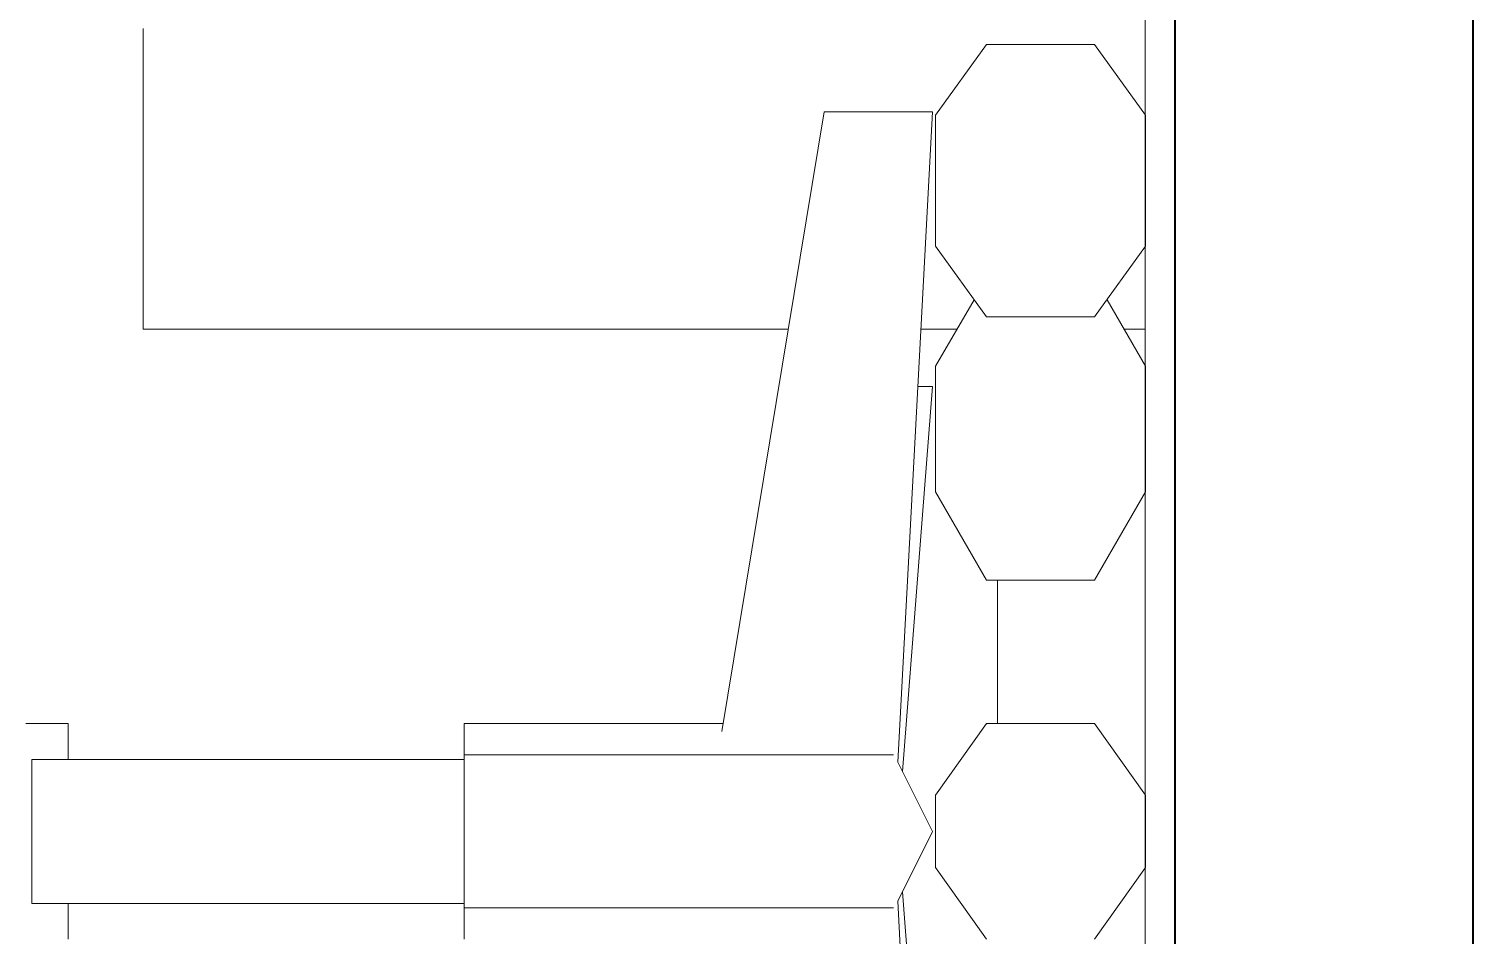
# Model space of a CAD drawing. Extents: x 65572 to 72871, y 30718 to 33858.
# Drawn here: x 65691.27 to 65715.5, y 31722.11 to 31737.31 of the extents above; entities that cross this region are included whole.
import ezdxf

# ---------------------------------------------------------------- set-up
doc = ezdxf.new("R2010")
doc.units = 0
doc.header["$LTSCALE"] = 0.5
doc.header["$MEASUREMENT"] = 0
doc.layers.get('0').update_dxf_attribs({"color": 20, "linetype": 'CONTINUOUS'})
doc.layers.add('_KTI_CONTROL', color=7, linetype='CONTINUOUS')
for name, color, linetype, lineweight in [('Framing', 142, 'CONTINUOUS', 13), ('Layout', 154, 'CONTINUOUS', 5), ('Structure', 7, 'CONTINUOUS', 40), ('Viewed', 150, 'CONTINUOUS', 9)]:
    doc.layers.add(name, color=color, linetype=linetype, lineweight=lineweight)

# ---------------------------------------------------------------- blocks, each defined once
blk = doc.blocks.new('12fstg01')
at = {"color": 0, "linetype": 'ByBlock'}
for p, q in [((-0.02546, 0.24015), (-0.02546, 0.39256)), ((-0.02546, 0.39256), (0.02533, 0.39256)), ((0.02533, 0.39256), (0.02533, 0.24015)), ((0.03806, 0.39469), (0.03806, 0.37983)), ((-0.02546, 0.37983), (-0.03806, 0.37983)), ((0.03806, 0.37983), (0.02533, 0.37983)), ((-0.03806, 0.24015), (0.03806, 0.24015)), ((-0.02699, 0.08885), (-0.02699, 0.24015)), ((0.02699, 0.08885), (0.02699, 0.24015)), ((0.03806, 0.24015), (0.03806, 0.14891)), ((0.03515, 0.14937), (0.25367, 0.1132)), ((0.25367, 0.1132), (0.25367, 0.0751)), ((-0.02463, 0.08728), (-0.25367, 0.0751)), ((0, 0.0751), (-0.02463, 0.08728)), ((0.02436, 0.08728), (0, 0.0751)), ((0.25367, 0.0751), (0.02436, 0.08728)), ((-0.02131, 0.08562), (-0.1568, 0.0751)), ((0.02104, 0.08562), (0.1568, 0.0751)), ((0.1568, 0.0751), (0.1568, 0.08017)), ((-0.03806, 0.056), (-0.01273, 0.07399)), ((-0.01273, 0.07399), (0.01273, 0.07399)), ((0.01273, 0.07399), (0.03806, 0.056)), ((0.08857, 0.056), (0.11971, 0.07399)), ((0.11971, 0.07399), (0.16399, 0.07399)), ((0.16399, 0.07399), (0.18738, 0.06034)), ((0.18143, 0.056), (0.20634, 0.07399)), ((0.20634, 0.07399), (0.25256, 0.07399)), ((0.25256, 0.07399), (0.27747, 0.056)), ((0.03806, 0.056), (0.03806, 0.0179)), ((0.08857, 0.0179), (0.08857, 0.056)), ((0.18143, 0.0179), (0.18143, 0.056)), ((0.27747, 0.0179), (0.27747, 0.056)), ((-0.03806, 0.0179), (-0.01273, 0)), ((0.01273, 0), (0.03806, 0.0179)), ((0.11971, 0), (0.08857, 0.0179)), ((0.20634, 0), (0.18143, 0.0179)), ((0.25256, 0), (0.27747, 0.0179)), ((0.16399, 0), (0.18738, 0.01347)), ((-0.01273, 0), (0.01273, 0)), ((0.11971, 0), (0.16399, 0)), ((0.25256, 0), (0.20634, 0))]:
    blk.add_line(p, q, dxfattribs=at)
at = {"layer": '_KTI_CONTROL'}
blk.add_polyline3d([(0, 0, 0), (0, 0, 0)], dxfattribs=at)
blk.add_polyline3d([(0, 0, 0), (0, 0, 0)], dxfattribs=at)

msp = doc.modelspace()

# ---------------------------------------------------------------- linework, layer by layer
at = {"layer": 'Framing'}
msp.add_line((65710.001499, 31646.573358), (65710.001499, 31987.019194), dxfattribs=at)
at = {"layer": 'Layout', "linetype": 'ByBlock'}
for p, q in [((65704.011978, 31732.277394), (65693.186535, 31732.277394)), ((65706.84474, 31732.277394), (65706.234831, 31732.277394)), ((65710.001499, 31732.277394), (65709.643379, 31732.277394))]:
    msp.add_line(p, q, dxfattribs=at)
msp.add_lwpolyline([(65693.186535, 31732.277394), (65693.186535, 31732.27774), (65693.186535, 31732.278086), (65693.186535, 31732.278433), (65693.186535, 31732.278779), (65693.186535, 31732.279126), (65693.186535, 31732.279472), (65693.186535, 31732.279819), (65693.186535, 31732.280165), (65693.186535, 31732.280512), (65693.186535, 31732.280858), (65693.186535, 31732.281205), (65693.186535, 31732.281551), (65693.186535, 31732.281898), (65693.186535, 31732.282244), (65693.186535, 31732.28259), (65693.186535, 31732.282937), (65693.186535, 31732.283283), (65693.186535, 31732.28363), (65693.186535, 31732.283976), (65693.186535, 31732.284323), (65693.186535, 31732.284669), (65693.186535, 31732.285016), (65693.186535, 31732.285362), (65693.186535, 31732.285709), (65693.186535, 31732.286055), (65693.186535, 31732.286402), (65693.186535, 31732.286748), (65693.186535, 31732.287094), (65693.186535, 31732.287441), (65693.186535, 31732.287787), (65693.186535, 31732.288134), (65693.186535, 31732.28848), (65693.186535, 31732.288827), (65693.186535, 31732.289173), (65693.186535, 31732.28952), (65693.186535, 31732.289866), (65693.186535, 31732.290213), (65693.186535, 31732.290559), (65693.186535, 31732.290906), (65693.186535, 31732.291252), (65693.186535, 31732.291598), (65693.186535, 31732.291945), (65693.186535, 31732.292291), (65693.186535, 31732.292638), (65693.186535, 31732.292984), (65693.186535, 31732.293331), (65693.186535, 31732.293677), (65693.186535, 31732.294024), (65693.186535, 31732.29437), (65693.186535, 31732.294717), (65693.186535, 31732.295063), (65693.186535, 31732.29541), (65693.186535, 31732.295756), (65693.186535, 31732.296102), (65693.186535, 31732.296449), (65693.186535, 31732.296795), (65693.186535, 31732.297142), (65693.186535, 31732.297488), (65693.186535, 31732.297835), (65693.186535, 31732.298181), (65693.186535, 31732.298528), (65693.186535, 31732.298874), (65693.186535, 31732.299221), (65693.186535, 31732.299567), (65693.186535, 31732.299914), (65693.186535, 31732.30026), (65693.186535, 31732.300606), (65693.186535, 31732.300953), (65693.186535, 31732.301299), (65693.186535, 31732.301646), (65693.186535, 31732.301992), (65693.186535, 31732.302339), (65693.186535, 31732.302685), (65693.186535, 31732.303032), (65693.186535, 31732.303378), (65693.186535, 31732.303725), (65693.186535, 31732.304071), (65693.186535, 31732.304418), (65693.186535, 31732.304764), (65693.186535, 31732.30511), (65693.186535, 31732.305457), (65693.186535, 31732.305803), (65693.186535, 31732.30615), (65693.186535, 31732.306496), (65693.186535, 31732.306843), (65693.186535, 31732.307189), (65693.186535, 31732.307536), (65693.186535, 31732.307882), (65693.186535, 31732.308229), (65693.186535, 31732.308575), (65693.186535, 31732.308922), (65693.186535, 31732.309268), (65693.186535, 31732.309614), (65693.186535, 31732.309961), (65693.186535, 31732.310307), (65693.186535, 31732.310654), (65693.186535, 31732.311), (65693.186535, 31732.311347), (65693.186535, 31732.311693), (65693.186535, 31732.31204), (65693.186535, 31732.312386), (65693.186535, 31732.312733), (65693.186535, 31732.313079), (65693.186535, 31732.313425), (65693.186535, 31732.313772), (65693.186535, 31732.314118), (65693.186535, 31732.314465), (65693.186535, 31732.314811), (65693.186535, 31732.315158), (65693.186535, 31732.315504), (65693.186535, 31732.315851), (65693.186535, 31732.316197), (65693.186535, 31732.316544), (65693.186535, 31732.31689), (65693.186535, 31732.317237), (65693.186535, 31732.317583), (65693.186535, 31732.317929), (65693.186535, 31732.318276), (65693.186535, 31732.318622), (65693.186535, 31732.318969), (65693.186535, 31732.319315), (65693.186535, 31732.319662), (65693.186535, 31732.320008), (65693.186535, 31732.320355), (65693.186535, 31732.320701), (65693.186535, 31732.321048), (65693.186535, 31732.321394), (65693.186535, 31732.321741), (65693.186535, 31732.322087), (65693.186535, 31732.322433), (65693.186535, 31732.32278), (65693.186535, 31732.323126), (65693.186535, 31732.323473), (65693.186535, 31732.323819), (65693.186535, 31732.324166), (65693.186535, 31732.324512), (65693.186535, 31732.324859), (65693.186535, 31732.325205), (65693.186535, 31732.325552), (65693.186535, 31732.325898), (65693.186535, 31732.326245), (65693.186535, 31732.326591), (65693.186535, 31732.326937), (65693.186535, 31732.327284), (65693.186535, 31732.32763), (65693.186535, 31732.327977), (65693.186535, 31732.328323), (65693.186535, 31732.32867), (65693.186535, 31732.329016), (65693.186535, 31732.329363), (65693.186535, 31732.329709), (65693.186535, 31732.330056), (65693.186535, 31732.330402), (65693.186535, 31732.330749), (65693.186535, 31732.331095), (65693.186535, 31732.331441), (65693.186535, 31732.331788), (65693.186535, 31732.332134), (65693.186535, 31732.332481), (65693.186535, 31732.332827), (65693.186535, 31732.333174), (65693.186535, 31732.33352), (65693.186535, 31732.333867), (65693.186535, 31732.334213), (65693.186535, 31732.33456), (65693.186535, 31732.334906), (65693.186535, 31732.335253), (65693.186535, 31732.335599), (65693.186535, 31732.335945), (65693.186535, 31732.336292), (65693.186535, 31732.336638), (65693.186535, 31732.336985), (65693.186535, 31732.337331), (65693.186535, 31732.337678), (65693.186535, 31732.338024), (65693.186535, 31732.338371), (65693.186535, 31732.338717), (65693.186535, 31732.339064), (65693.186535, 31732.339705), (65693.186535, 31732.34074), (65693.186535, 31732.341775), (65693.186535, 31732.34281), (65693.186535, 31732.343845), (65693.186535, 31732.34488), (65693.186535, 31732.345915), (65693.186535, 31732.34695), (65693.186535, 31732.347985), (65693.186535, 31732.34902), (65693.186535, 31732.350055), (65693.186535, 31732.35109), (65693.186535, 31732.352126), (65693.186535, 31732.353161), (65693.186535, 31732.354196), (65693.186535, 31732.355231), (65693.186535, 31732.356266), (65693.186535, 31732.357301), (65693.186535, 31732.358336), (65693.186535, 31732.359371), (65693.186535, 31732.360406), (65693.186535, 31732.361441), (65693.186535, 31732.362476), (65693.186535, 31732.363511), (65693.186535, 31732.364546), (65693.186535, 31732.365581), (65693.186535, 31732.366616), (65693.186535, 31732.367651), (65693.186535, 31732.368686), (65693.186535, 31732.369721), (65693.186535, 31732.370756), (65693.186535, 31732.371791), (65693.186535, 31732.372826), (65693.186535, 31732.373861), (65693.186535, 31732.374896), (65693.186535, 31732.375931), (65693.186535, 31732.376966), (65693.186535, 31732.378001), (65693.186535, 31732.379036), (65693.186535, 31732.380071), (65693.186535, 31732.381106), (65693.186535, 31732.382141), (65693.186535, 31732.383176), (65693.186535, 31732.384211), (65693.186535, 31732.385246), (65693.186535, 31732.386281), (65693.186535, 31732.387316), (65693.186535, 31732.388351), (65693.186535, 31732.389386), (65693.186535, 31732.390421), (65693.186535, 31732.391457), (65693.186535, 31732.392492), (65693.186535, 31732.393527), (65693.186535, 31732.394562), (65693.186535, 31732.395597), (65693.186535, 31732.396632), (65693.186535, 31732.397667), (65693.186535, 31732.398702), (65693.186535, 31732.399737), (65693.186535, 31732.400772), (65693.186535, 31732.401807), (65693.186535, 31732.402842), (65693.186535, 31732.403877), (65693.186535, 31732.404912), (65693.186535, 31732.405947), (65693.186535, 31732.406982), (65693.186535, 31732.408017), (65693.186535, 31732.409052), (65693.186535, 31732.410087), (65693.186535, 31732.411122), (65693.186535, 31732.412157), (65693.186535, 31732.413192), (65693.186535, 31732.414227), (65693.186535, 31732.415262), (65693.186535, 31732.416297), (65693.186535, 31732.417332), (65693.186535, 31732.418367), (65693.186535, 31732.419402), (65693.186535, 31732.420437), (65693.186535, 31732.421472), (65693.186535, 31732.422507), (65693.186535, 31732.423542), (65693.186535, 31732.424577), (65693.186535, 31732.425612), (65693.186535, 31732.426647), (65693.186535, 31732.427682), (65693.186535, 31732.428717), (65693.186535, 31732.429753), (65693.186535, 31732.430788), (65693.186535, 31732.431823), (65693.186535, 31732.432858), (65693.186535, 31732.433893), (65693.186535, 31732.434928), (65693.186535, 31732.435963), (65693.186535, 31732.436998), (65693.186535, 31732.438033), (65693.186535, 31732.439068), (65693.186535, 31732.440103), (65693.186535, 31732.441138), (65693.186535, 31732.442173), (65693.186535, 31732.443208), (65693.186535, 31732.444243), (65693.186535, 31732.445278), (65693.186535, 31732.446313), (65693.186535, 31732.447348), (65693.186535, 31732.448383), (65693.186535, 31732.449418), (65693.186535, 31732.450453), (65693.186535, 31732.451488), (65693.186535, 31732.452523), (65693.186535, 31732.453558), (65693.186535, 31732.454593), (65693.186535, 31732.455628), (65693.186535, 31732.456663), (65693.186535, 31732.457698), (65693.186535, 31732.458733), (65693.186535, 31732.459768), (65693.186535, 31732.460803), (65693.186535, 31732.461838), (65693.186535, 31732.462873), (65693.186535, 31732.463908), (65693.186535, 31732.464943), (65693.186535, 31732.465978), (65693.186535, 31732.467013), (65693.186535, 31732.468049), (65693.186535, 31732.469084), (65693.186535, 31732.470119), (65693.186535, 31732.471154), (65693.186535, 31732.472189), (65693.186535, 31732.473224), (65693.186535, 31732.474259), (65693.186535, 31732.475294), (65693.186535, 31732.476329), (65693.186535, 31732.477364), (65693.186535, 31732.478399), (65693.186535, 31732.479434), (65693.186535, 31732.480469), (65693.186535, 31732.481504), (65693.186535, 31732.482539), (65693.186535, 31732.483574), (65693.186535, 31732.484609), (65693.186535, 31732.485644), (65693.186535, 31732.486679), (65693.186535, 31732.487714), (65693.186535, 31732.488749), (65693.186535, 31732.489784), (65693.186535, 31732.490819), (65693.186535, 31732.491854), (65693.186535, 31732.492889), (65693.186535, 31732.493924), (65693.186535, 31732.494959), (65693.186535, 31732.495994), (65693.186535, 31732.497029), (65693.186535, 31732.498064), (65693.186535, 31732.499099), (65693.186535, 31732.500134), (65693.186535, 31732.501169), (65693.186535, 31732.502204), (65693.186535, 31732.503239), (65693.186535, 31732.504274), (65693.186535, 31732.505309), (65693.186535, 31732.506344), (65693.186535, 31732.50738), (65693.186535, 31732.508415), (65693.186535, 31732.50945), (65693.186535, 31732.510485), (65693.186535, 31732.51152), (65693.186535, 31732.512555), (65693.186535, 31732.51359), (65693.186535, 31732.514625), (65693.186535, 31732.51566), (65693.186535, 31732.516695), (65693.186535, 31732.51773), (65693.186535, 31732.518765), (65693.186535, 31732.5198), (65693.186535, 31732.520835), (65693.186535, 31732.52187), (65693.186535, 31732.522905), (65693.186535, 31732.52394), (65693.186535, 31732.525554), (65693.186535, 31732.527265), (65693.186535, 31732.528975), (65693.186535, 31732.530686), (65693.186535, 31732.532396), (65693.186535, 31732.534107), (65693.186535, 31732.535817), (65693.186535, 31732.537528), (65693.186535, 31732.539239), (65693.186535, 31732.540949), (65693.186535, 31732.54266), (65693.186535, 31732.54437), (65693.186535, 31732.546081), (65693.186535, 31732.547791), (65693.186535, 31732.549502), (65693.186535, 31732.551213), (65693.186535, 31732.552923), (65693.186535, 31732.554634), (65693.186535, 31732.556344), (65693.186535, 31732.558055), (65693.186535, 31732.559766), (65693.186535, 31732.561476), (65693.186535, 31732.563187), (65693.186535, 31732.564897), (65693.186535, 31732.566608), (65693.186535, 31732.568318), (65693.186535, 31732.570029), (65693.186535, 31732.57174), (65693.186535, 31732.57345), (65693.186535, 31732.575161), (65693.186535, 31732.576871), (65693.186535, 31732.578582), (65693.186535, 31732.580292), (65693.186535, 31732.582003), (65693.186535, 31732.583714), (65693.186535, 31732.585424), (65693.186535, 31732.587135), (65693.186535, 31732.588845), (65693.186535, 31732.590556), (65693.186535, 31732.592266), (65693.186535, 31732.593977), (65693.186535, 31732.595688), (65693.186535, 31732.597398), (65693.186535, 31732.599109), (65693.186535, 31732.600819), (65693.186535, 31732.60253), (65693.186535, 31732.604241), (65693.186535, 31732.605951), (65693.186535, 31732.607662), (65693.186535, 31732.609372), (65693.186535, 31732.611083), (65693.186535, 31732.612793), (65693.186535, 31732.614504), (65693.186535, 31732.616215), (65693.186535, 31732.617925), (65693.186535, 31732.619636), (65693.186535, 31732.621346), (65693.186535, 31732.623057), (65693.186535, 31732.624767), (65693.186535, 31732.626478), (65693.186535, 31732.628189), (65693.186535, 31732.629899), (65693.186535, 31732.63161), (65693.186535, 31732.63332), (65693.186535, 31732.635031), (65693.186535, 31732.636741), (65693.186535, 31732.638452), (65693.186535, 31732.640163), (65693.186535, 31732.641873), (65693.186535, 31732.643584), (65693.186535, 31732.645294), (65693.186535, 31732.647005), (65693.186535, 31732.648715), (65693.186535, 31732.650426), (65693.186535, 31732.652137), (65693.186535, 31732.653847), (65693.186535, 31732.655558), (65693.186535, 31732.657268), (65693.186535, 31732.658979), (65693.186535, 31732.66069), (65693.186535, 31732.6624), (65693.186535, 31732.664111), (65693.186535, 31732.665821), (65693.186535, 31732.667532), (65693.186535, 31732.669242), (65693.186535, 31732.670953), (65693.186535, 31732.672664), (65693.186535, 31732.674374), (65693.186535, 31732.676085), (65693.186535, 31732.677795), (65693.186535, 31732.679506), (65693.186535, 31732.681216), (65693.186535, 31732.682927), (65693.186535, 31732.684638), (65693.186535, 31732.686348), (65693.186535, 31732.688059), (65693.186535, 31732.689769), (65693.186535, 31732.69148), (65693.186535, 31732.69319), (65693.186535, 31732.694901), (65693.186535, 31732.696612), (65693.186535, 31732.698322), (65693.186535, 31732.700033), (65693.186535, 31732.701743), (65693.186535, 31732.703454), (65693.186535, 31732.705165), (65693.186535, 31732.706875), (65693.186535, 31732.708586), (65693.186535, 31732.710296), (65693.186535, 31732.712007), (65693.186535, 31732.713717), (65693.186535, 31732.715428), (65693.186535, 31732.717139), (65693.186535, 31732.718849), (65693.186535, 31732.72056), (65693.186535, 31732.72227), (65693.186535, 31732.723981), (65693.186535, 31732.725691), (65693.186535, 31732.727402), (65693.186535, 31732.729113), (65693.186535, 31732.730823), (65693.186535, 31732.732534), (65693.186535, 31732.734244), (65693.186535, 31732.735955), (65693.186535, 31732.737665), (65693.186535, 31732.739376), (65693.186535, 31732.741087), (65693.186535, 31732.742797), (65693.186535, 31732.744508), (65693.186535, 31732.746218), (65693.186535, 31732.747929), (65693.186535, 31732.749639), (65693.186535, 31732.75135), (65693.186535, 31732.753061), (65693.186535, 31732.754771), (65693.186535, 31732.756482), (65693.186535, 31732.758192), (65693.186535, 31732.759903), (65693.186535, 31732.761614), (65693.186535, 31732.763324), (65693.186535, 31732.765035), (65693.186535, 31732.766745), (65693.186535, 31732.768456), (65693.186535, 31732.770166), (65693.186535, 31732.771877), (65693.186535, 31732.773588), (65693.186535, 31732.775298), (65693.186535, 31732.777009), (65693.186535, 31732.778719), (65693.186535, 31732.78043), (65693.186535, 31732.78214), (65693.186535, 31732.783851), (65693.186535, 31732.785562), (65693.186535, 31732.787272), (65693.186535, 31732.788983), (65693.186535, 31732.790693), (65693.186535, 31732.792404), (65693.186535, 31732.794114), (65693.186535, 31732.795825), (65693.186535, 31732.797536), (65693.186535, 31732.799246), (65693.186535, 31732.800957), (65693.186535, 31732.802667), (65693.186535, 31732.804378), (65693.186535, 31732.806088), (65693.186535, 31732.807799), (65693.186535, 31732.80951), (65693.186535, 31732.81122), (65693.186535, 31732.812931), (65693.186535, 31732.814641), (65693.186535, 31732.816352), (65693.186535, 31732.818063), (65693.186535, 31732.819773), (65693.186535, 31732.821484), (65693.186535, 31732.823194), (65693.186535, 31732.824905), (65693.186535, 31732.826615), (65693.186535, 31732.828326), (65693.186535, 31732.830223), (65693.186535, 31732.832588), (65693.186535, 31732.834953), (65693.186535, 31732.837317), (65693.186535, 31732.839682), (65693.186535, 31732.842046), (65693.186535, 31732.844411), (65693.186535, 31732.846776), (65693.186535, 31732.84914), (65693.186535, 31732.851505), (65693.186535, 31732.85387), (65693.186535, 31732.856234), (65693.186535, 31732.858599), (65693.186535, 31732.860963), (65693.186535, 31732.863328), (65693.186535, 31732.865693), (65693.186535, 31732.868057), (65693.186535, 31732.870422), (65693.186535, 31732.872786), (65693.186535, 31732.875151), (65693.186535, 31732.877516), (65693.186535, 31732.87988), (65693.186535, 31732.882245), (65693.186535, 31732.88461), (65693.186535, 31732.886974), (65693.186535, 31732.889339), (65693.186535, 31732.891703), (65693.186535, 31732.894068), (65693.186535, 31732.896433), (65693.186535, 31732.898797), (65693.186535, 31732.901162), (65693.186535, 31732.903526), (65693.186535, 31732.905891), (65693.186535, 31732.908256), (65693.186535, 31732.91062), (65693.186535, 31732.912985), (65693.186535, 31732.91535), (65693.186535, 31732.917714), (65693.186535, 31732.920079), (65693.186535, 31732.922443), (65693.186535, 31732.924808), (65693.186535, 31732.927173), (65693.186535, 31732.929537), (65693.186535, 31732.931902), (65693.186535, 31732.934266), (65693.186535, 31732.936631), (65693.186535, 31732.938996), (65693.186535, 31732.94136), (65693.186535, 31732.943725), (65693.186535, 31732.94609), (65693.186535, 31732.948454), (65693.186535, 31732.950819), (65693.186535, 31732.953183), (65693.186535, 31732.955548), (65693.186535, 31732.957913), (65693.186535, 31732.960277), (65693.186535, 31732.962642), (65693.186535, 31732.965006), (65693.186535, 31732.967371), (65693.186535, 31732.969736), (65693.186535, 31732.9721), (65693.186535, 31732.974465), (65693.186535, 31732.976829), (65693.186535, 31732.979194), (65693.186535, 31732.981559), (65693.186535, 31732.983923), (65693.186535, 31732.986288), (65693.186535, 31732.988653), (65693.186535, 31732.991017), (65693.186535, 31732.993382), (65693.186535, 31732.995746), (65693.186535, 31732.998111), (65693.186535, 31733.000476), (65693.186535, 31733.00284), (65693.186535, 31733.005205), (65693.186535, 31733.007569), (65693.186535, 31733.009934), (65693.186535, 31733.012299), (65693.186535, 31733.014663), (65693.186535, 31733.017028), (65693.186535, 31733.019393), (65693.186535, 31733.021757), (65693.186535, 31733.024122), (65693.186535, 31733.026486), (65693.186535, 31733.028851), (65693.186535, 31733.031216), (65693.186535, 31733.03358), (65693.186535, 31733.035945), (65693.186535, 31733.038309), (65693.186535, 31733.040674), (65693.186535, 31733.043039), (65693.186535, 31733.045403), (65693.186535, 31733.047768), (65693.186535, 31733.050133), (65693.186535, 31733.052497), (65693.186535, 31733.054862), (65693.186535, 31733.057226), (65693.186535, 31733.059591), (65693.186535, 31733.061956), (65693.186535, 31733.06432), (65693.186535, 31733.066685), (65693.186535, 31733.069049), (65693.186535, 31733.071414), (65693.186535, 31733.073779), (65693.186535, 31733.076143), (65693.186535, 31733.078508), (65693.186535, 31733.080873), (65693.186535, 31733.083237), (65693.186535, 31733.085602), (65693.186535, 31733.087966), (65693.186535, 31733.090331), (65693.186535, 31733.092696), (65693.186535, 31733.09506), (65693.186535, 31733.097425), (65693.186535, 31733.099789), (65693.186535, 31733.102154), (65693.186535, 31733.104519), (65693.186535, 31733.106883), (65693.186535, 31733.109248), (65693.186535, 31733.111612), (65693.186535, 31733.113977), (65693.186535, 31733.116342), (65693.186535, 31733.118706), (65693.186535, 31733.121071), (65693.186535, 31733.123436), (65693.186535, 31733.1258), (65693.186535, 31733.128165), (65693.186535, 31733.130529), (65693.186535, 31733.132894), (65693.186535, 31733.135259), (65693.186535, 31733.137623), (65693.186535, 31733.139988), (65693.186535, 31733.142352), (65693.186535, 31733.144717), (65693.186535, 31733.147082), (65693.186535, 31733.149446), (65693.186535, 31733.151811), (65693.186535, 31733.154176), (65693.186535, 31733.15654), (65693.186535, 31733.158905), (65693.186535, 31733.161269), (65693.186535, 31733.163634), (65693.186535, 31733.165999), (65693.186535, 31733.168363), (65693.186535, 31733.170728), (65693.186535, 31733.173092), (65693.186535, 31733.175457), (65693.186535, 31733.177822), (65693.186535, 31733.180186), (65693.186535, 31733.182551), (65693.186535, 31733.184916), (65693.186535, 31733.18728), (65693.186535, 31733.189645), (65693.186535, 31733.192009), (65693.186535, 31733.194374), (65693.186535, 31733.196739), (65693.186535, 31733.199103), (65693.186535, 31733.201468), (65693.186535, 31733.203832), (65693.186535, 31733.206197), (65693.186535, 31733.208562), (65693.186535, 31733.210926), (65693.186535, 31733.213291), (65693.186535, 31733.215656), (65693.186535, 31733.21802), (65693.186535, 31733.220385), (65693.186535, 31733.222749), (65693.186535, 31733.225114), (65693.186535, 31733.227479), (65693.186535, 31733.229843), (65693.186535, 31733.232208), (65693.186535, 31733.234572), (65693.186535, 31733.236937), (65693.186535, 31733.239302), (65693.186535, 31733.241666), (65693.186535, 31733.244031), (65693.186535, 31733.246395), (65693.186535, 31733.24876), (65693.186535, 31733.251125), (65693.186535, 31733.253935), (65693.186535, 31733.256924), (65693.186535, 31733.259913), (65693.186535, 31733.262902), (65693.186535, 31733.265891), (65693.186535, 31733.26888), (65693.186535, 31733.271869), (65693.186535, 31733.274858), (65693.186535, 31733.277847), (65693.186535, 31733.280836), (65693.186535, 31733.283824), (65693.186535, 31733.286813), (65693.186535, 31733.289802), (65693.186535, 31733.292791), (65693.186535, 31733.29578), (65693.186535, 31733.298769), (65693.186535, 31733.301758), (65693.186535, 31733.304747), (65693.186535, 31733.307736), (65693.186535, 31733.310725), (65693.186535, 31733.313714), (65693.186535, 31733.316702), (65693.186535, 31733.319691), (65693.186535, 31733.32268), (65693.186535, 31733.325669), (65693.186535, 31733.328658), (65693.186535, 31733.331647), (65693.186535, 31733.334636), (65693.186535, 31733.337625), (65693.186535, 31733.340614), (65693.186535, 31733.343603), (65693.186535, 31733.346592), (65693.186535, 31733.349581), (65693.186535, 31733.352569), (65693.186535, 31733.355558), (65693.186535, 31733.358547), (65693.186535, 31733.361536), (65693.186535, 31733.364525), (65693.186535, 31733.367514), (65693.186535, 31733.370503), (65693.186535, 31733.373492), (65693.186535, 31733.376481), (65693.186535, 31733.37947), (65693.186535, 31733.382459), (65693.186535, 31733.385448), (65693.186535, 31733.388436), (65693.186535, 31733.391425), (65693.186535, 31733.394414), (65693.186535, 31733.397403), (65693.186535, 31733.400392), (65693.186535, 31733.403381), (65693.186535, 31733.40637), (65693.186535, 31733.409359), (65693.186535, 31733.412348), (65693.186535, 31733.415337), (65693.186535, 31733.418326), (65693.186535, 31733.421315), (65693.186535, 31733.424303), (65693.186535, 31733.427292), (65693.186535, 31733.430281), (65693.186535, 31733.43327), (65693.186535, 31733.436259), (65693.186535, 31733.439248), (65693.186535, 31733.442237), (65693.186535, 31733.445226), (65693.186535, 31733.448215), (65693.186535, 31733.451204), (65693.186535, 31733.454193), (65693.186535, 31733.457182), (65693.186535, 31733.46017), (65693.186535, 31733.463159), (65693.186535, 31733.466148), (65693.186535, 31733.469137), (65693.186535, 31733.472126), (65693.186535, 31733.475115), (65693.186535, 31733.478104), (65693.186535, 31733.481093), (65693.186535, 31733.484082), (65693.186535, 31733.487071), (65693.186535, 31733.49006), (65693.186535, 31733.493049), (65693.186535, 31733.496037), (65693.186535, 31733.499026), (65693.186535, 31733.502015), (65693.186535, 31733.505004), (65693.186535, 31733.507993), (65693.186535, 31733.510982), (65693.186535, 31733.513971), (65693.186535, 31733.51696), (65693.186535, 31733.519949), (65693.186535, 31733.522938), (65693.186535, 31733.525927), (65693.186535, 31733.528915), (65693.186535, 31733.531904), (65693.186535, 31733.534893), (65693.186535, 31733.537882), (65693.186535, 31733.540871), (65693.186535, 31733.54386), (65693.186535, 31733.546849), (65693.186535, 31733.549838), (65693.186535, 31733.552827), (65693.186535, 31733.555816), (65693.186535, 31733.558805), (65693.186535, 31733.561794), (65693.186535, 31733.564782), (65693.186535, 31733.567771), (65693.186535, 31733.57076), (65693.186535, 31733.573749), (65693.186535, 31733.576738), (65693.186535, 31733.579727), (65693.186535, 31733.582716), (65693.186535, 31733.585705), (65693.186535, 31733.588694), (65693.186535, 31733.591683), (65693.186535, 31733.594672), (65693.186535, 31733.597661), (65693.186535, 31733.600649), (65693.186535, 31733.603638), (65693.186535, 31733.606627), (65693.186535, 31733.609616), (65693.186535, 31733.612605), (65693.186535, 31733.615594), (65693.186535, 31733.618583), (65693.186535, 31733.621572), (65693.186535, 31733.624561), (65693.186535, 31733.62755), (65693.186535, 31733.630539), (65693.186535, 31733.633528), (65693.186535, 31733.636516), (65693.186535, 31733.639505), (65693.186535, 31733.642494), (65693.186535, 31733.645483), (65693.186535, 31733.648472), (65693.186535, 31733.651461), (65693.186535, 31733.65445), (65693.186535, 31733.657439), (65693.186535, 31733.660428), (65693.186535, 31733.663417), (65693.186535, 31733.666406), (65693.186535, 31733.669395), (65693.186535, 31733.672383), (65693.186535, 31733.675372), (65693.186535, 31733.678361), (65693.186535, 31733.68135), (65693.186535, 31733.684339), (65693.186535, 31733.687328), (65693.186535, 31733.690317), (65693.186535, 31733.693306), (65693.186535, 31733.696295), (65693.186535, 31733.699284), (65693.186535, 31733.702273), (65693.186535, 31733.705262), (65693.186535, 31733.70825), (65693.186535, 31733.711239), (65693.186535, 31733.714228), (65693.186535, 31733.717217), (65693.186535, 31733.720206), (65693.186535, 31733.723195), (65693.186535, 31733.726184), (65693.186535, 31733.729173), (65693.186535, 31733.732162), (65693.186535, 31733.735151), (65693.186535, 31733.73814), (65693.186535, 31733.741129), (65693.186535, 31733.744117), (65693.186535, 31733.747106), (65693.186535, 31733.750095), (65693.186535, 31733.753084), (65693.186535, 31733.756073), (65693.186535, 31733.759062), (65693.186535, 31733.762051), (65693.186535, 31733.76504), (65693.186535, 31733.768029), (65693.186535, 31733.771018), (65693.186535, 31733.774007), (65693.186535, 31733.776995), (65693.186535, 31733.779984), (65693.186535, 31733.782973), (65693.186535, 31733.786046), (65693.186535, 31733.789622), (65693.186535, 31733.793197), (65693.186535, 31733.796773), (65693.186535, 31733.800349), (65693.186535, 31733.803924), (65693.186535, 31733.8075), (65693.186535, 31733.811075), (65693.186535, 31733.814651), (65693.186535, 31733.818227), (65693.186535, 31733.821802), (65693.186535, 31733.825378), (65693.186535, 31733.828954), (65693.186535, 31733.832529), (65693.186535, 31733.836105), (65693.186535, 31733.83968), (65693.186535, 31733.843256), (65693.186535, 31733.846832), (65693.186535, 31733.850407), (65693.186535, 31733.853983), (65693.186535, 31733.857559), (65693.186535, 31733.861134), (65693.186535, 31733.86471), (65693.186535, 31733.868286), (65693.186535, 31733.871861), (65693.186535, 31733.875437), (65693.186535, 31733.879012), (65693.186535, 31733.882588), (65693.186535, 31733.886164), (65693.186535, 31733.889739), (65693.186535, 31733.893315), (65693.186535, 31733.896891), (65693.186535, 31733.900466), (65693.186535, 31733.904042), (65693.186535, 31733.907617), (65693.186535, 31733.911193), (65693.186535, 31733.914769), (65693.186535, 31733.918344), (65693.186535, 31733.92192), (65693.186535, 31733.925496), (65693.186535, 31733.929071), (65693.186535, 31733.932647), (65693.186535, 31733.936222), (65693.186535, 31733.939798), (65693.186535, 31733.943374), (65693.186535, 31733.946949), (65693.186535, 31733.950525), (65693.186535, 31733.954101), (65693.186535, 31733.957676), (65693.186535, 31733.961252), (65693.186535, 31733.964828), (65693.186535, 31733.968403), (65693.186535, 31733.971979), (65693.186535, 31733.975554), (65693.186535, 31733.97913), (65693.186535, 31733.982706), (65693.186535, 31733.986281), (65693.186535, 31733.989857), (65693.186535, 31733.993433), (65693.186535, 31733.997008), (65693.186535, 31734.000584), (65693.186535, 31734.004159), (65693.186535, 31734.007735), (65693.186535, 31734.011311), (65693.186535, 31734.014886), (65693.186535, 31734.018462), (65693.186535, 31734.022038), (65693.186535, 31734.025613), (65693.186535, 31734.029189), (65693.186535, 31734.032764), (65693.186535, 31734.03634), (65693.186535, 31734.039916), (65693.186535, 31734.043491), (65693.186535, 31734.047067), (65693.186535, 31734.050643), (65693.186535, 31734.054218), (65693.186535, 31734.057794), (65693.186535, 31734.06137), (65693.186535, 31734.064945), (65693.186535, 31734.068521), (65693.186535, 31734.072096), (65693.186535, 31734.075672), (65693.186535, 31734.079248), (65693.186535, 31734.082823), (65693.186535, 31734.086399), (65693.186535, 31734.089975), (65693.186535, 31734.09355), (65693.186535, 31734.097126), (65693.186535, 31734.100701), (65693.186535, 31734.104277), (65693.186535, 31734.107853), (65693.186535, 31734.111428), (65693.186535, 31734.115004), (65693.186535, 31734.11858), (65693.186535, 31734.122155), (65693.186535, 31734.125731), (65693.186535, 31734.129307), (65693.186535, 31734.132882), (65693.186535, 31734.136458), (65693.186535, 31734.140033), (65693.186535, 31734.143609), (65693.186535, 31734.147185), (65693.186535, 31734.15076), (65693.186535, 31734.154336), (65693.186535, 31734.157912), (65693.186535, 31734.161487), (65693.186535, 31734.165063), (65693.186535, 31734.168638), (65693.186535, 31734.172214), (65693.186535, 31734.17579), (65693.186535, 31734.179365), (65693.186535, 31734.182941), (65693.186535, 31734.186517), (65693.186535, 31734.190092), (65693.186535, 31734.193668), (65693.186535, 31734.197243), (65693.186535, 31734.200819), (65693.186535, 31734.204395), (65693.186535, 31734.20797), (65693.186535, 31734.211546), (65693.186535, 31734.215122), (65693.186535, 31734.218697), (65693.186535, 31734.222273), (65693.186535, 31734.225849), (65693.186535, 31734.229424), (65693.186535, 31734.233), (65693.186535, 31734.236575), (65693.186535, 31734.240151), (65693.186535, 31734.243727), (65693.186535, 31734.247302), (65693.186535, 31734.250878), (65693.186535, 31734.254454), (65693.186535, 31734.258029), (65693.186535, 31734.261605), (65693.186535, 31734.26518), (65693.186535, 31734.268756), (65693.186535, 31734.272332), (65693.186535, 31734.275907), (65693.186535, 31734.279483), (65693.186535, 31734.283059), (65693.186535, 31734.286634), (65693.186535, 31734.29021), (65693.186535, 31734.293785), (65693.186535, 31734.297361), (65693.186535, 31734.300937), (65693.186535, 31734.304512), (65693.186535, 31734.308088), (65693.186535, 31734.311664), (65693.186535, 31734.315239), (65693.186535, 31734.318815), (65693.186535, 31734.322391), (65693.186535, 31734.325966), (65693.186535, 31734.329542), (65693.186535, 31734.333117), (65693.186535, 31734.336693), (65693.186535, 31734.340269), (65693.186535, 31734.343844), (65693.186535, 31734.34742), (65693.186535, 31734.350996), (65693.186535, 31734.354571), (65693.186535, 31734.358147), (65693.186535, 31734.361722), (65693.186535, 31734.365298), (65693.186535, 31734.368874), (65693.186535, 31734.372449), (65693.186535, 31734.376025), (65693.186535, 31734.379601), (65693.186535, 31734.383176), (65693.186535, 31734.386752), (65693.186535, 31734.390327), (65693.186535, 31734.393903), (65693.186535, 31734.397479), (65693.186535, 31734.401054), (65693.186535, 31734.40463), (65693.186535, 31734.408206), (65693.186535, 31734.411781), (65693.186535, 31734.415357), (65693.186535, 31734.418933), (65693.186535, 31734.422508), (65693.186535, 31734.426393), (65693.186535, 31734.430511), (65693.186535, 31734.434628), (65693.186535, 31734.438745), (65693.186535, 31734.442863), (65693.186535, 31734.44698), (65693.186535, 31734.451098), (65693.186535, 31734.455215), (65693.186535, 31734.459332), (65693.186535, 31734.46345), (65693.186535, 31734.467567), (65693.186535, 31734.471685), (65693.186535, 31734.475802), (65693.186535, 31734.479919), (65693.186535, 31734.484037), (65693.186535, 31734.488154), (65693.186535, 31734.492271), (65693.186535, 31734.496389), (65693.186535, 31734.500506), (65693.186535, 31734.504624), (65693.186535, 31734.508741), (65693.186535, 31734.512858), (65693.186535, 31734.516976), (65693.186535, 31734.521093), (65693.186535, 31734.52521), (65693.186535, 31734.529328), (65693.186535, 31734.533445), (65693.186535, 31734.537563), (65693.186535, 31734.54168), (65693.186535, 31734.545797), (65693.186535, 31734.549915), (65693.186535, 31734.554032), (65693.186535, 31734.558149), (65693.186535, 31734.562267), (65693.186535, 31734.566384), (65693.186535, 31734.570502), (65693.186535, 31734.574619), (65693.186535, 31734.578736), (65693.186535, 31734.582854), (65693.186535, 31734.586971), (65693.186535, 31734.591088), (65693.186535, 31734.595206), (65693.186535, 31734.599323), (65693.186535, 31734.603441), (65693.186535, 31734.607558), (65693.186535, 31734.611675), (65693.186535, 31734.615793), (65693.186535, 31734.61991), (65693.186535, 31734.624028), (65693.186535, 31734.628145), (65693.186535, 31734.632262), (65693.186535, 31734.63638), (65693.186535, 31734.640497), (65693.186535, 31734.644614), (65693.186535, 31734.648732), (65693.186535, 31734.652849), (65693.186535, 31734.656967), (65693.186535, 31734.661084), (65693.186535, 31734.665201), (65693.186535, 31734.669319), (65693.186535, 31734.673436), (65693.186535, 31734.677553), (65693.186535, 31734.681671), (65693.186535, 31734.685788), (65693.186535, 31734.689906), (65693.186535, 31734.694023), (65693.186535, 31734.69814), (65693.186535, 31734.702258), (65693.186535, 31734.706375), (65693.186535, 31734.710492), (65693.186535, 31734.71461), (65693.186535, 31734.718727), (65693.186535, 31734.722845), (65693.186535, 31734.726962), (65693.186535, 31734.731079), (65693.186535, 31734.735197), (65693.186535, 31734.739314), (65693.186535, 31734.743431), (65693.186535, 31734.747549), (65693.186535, 31734.751666), (65693.186535, 31734.755784), (65693.186535, 31734.759901), (65693.186535, 31734.764018), (65693.186535, 31734.768136), (65693.186535, 31734.772253), (65693.186535, 31734.776371), (65693.186535, 31734.780488), (65693.186535, 31734.784605), (65693.186535, 31734.788723), (65693.186535, 31734.79284), (65693.186535, 31734.796957), (65693.186535, 31734.801075), (65693.186535, 31734.805192), (65693.186535, 31734.80931), (65693.186535, 31734.813427), (65693.186535, 31734.817544), (65693.186535, 31734.821662), (65693.186535, 31734.825779), (65693.186535, 31734.829896), (65693.186535, 31734.834014), (65693.186535, 31734.838131), (65693.186535, 31734.842249), (65693.186535, 31734.846366), (65693.186535, 31734.850483), (65693.186535, 31734.854601), (65693.186535, 31734.858718), (65693.186535, 31734.862835), (65693.186535, 31734.866953), (65693.186535, 31734.87107), (65693.186535, 31734.875188), (65693.186535, 31734.879305), (65693.186535, 31734.883422), (65693.186535, 31734.88754), (65693.186535, 31734.891657), (65693.186535, 31734.895774), (65693.186535, 31734.899892), (65693.186535, 31734.904009), (65693.186535, 31734.908127), (65693.186535, 31734.912244), (65693.186535, 31734.916361), (65693.186535, 31734.920479), (65693.186535, 31734.924596), (65693.186535, 31734.928713), (65693.186535, 31734.932831), (65693.186535, 31734.936948), (65693.186535, 31734.941066), (65693.186535, 31734.945183), (65693.186535, 31734.9493), (65693.186535, 31734.953418), (65693.186535, 31734.957535), (65693.186535, 31734.961653), (65693.186535, 31734.96577), (65693.186535, 31734.969887), (65693.186535, 31734.974005), (65693.186535, 31734.978122), (65693.186535, 31734.982239), (65693.186535, 31734.986357), (65693.186535, 31734.990474), (65693.186535, 31734.994592), (65693.186535, 31734.998709), (65693.186535, 31735.002826), (65693.186535, 31735.006944), (65693.186535, 31735.011061), (65693.186535, 31735.015178), (65693.186535, 31735.019296), (65693.186535, 31735.023413), (65693.186535, 31735.027531), (65693.186535, 31735.031648), (65693.186535, 31735.035765), (65693.186535, 31735.039883), (65693.186535, 31735.044), (65693.186535, 31735.048117), (65693.186535, 31735.052235), (65693.186535, 31735.056352), (65693.186535, 31735.06047), (65693.186535, 31735.064587), (65693.186535, 31735.068704), (65693.186535, 31735.072822), (65693.186535, 31735.076939), (65693.186535, 31735.081056), (65693.186535, 31735.085174), (65693.186535, 31735.089291), (65693.186535, 31735.093409), (65693.186535, 31735.097526), (65693.186535, 31735.101643), (65693.186535, 31735.105761), (65693.186535, 31735.109878), (65693.186535, 31735.113996), (65693.186535, 31735.118113), (65693.186535, 31735.12223), (65693.186535, 31735.126348), (65693.186535, 31735.130465), (65693.186535, 31735.134582), (65693.186535, 31735.1387), (65693.186535, 31735.142817), (65693.186535, 31735.146935), (65693.186535, 31735.151052), (65693.186535, 31735.155169), (65693.186535, 31735.159287), (65693.186535, 31735.163894), (65693.186535, 31735.168501), (65693.186535, 31735.173109), (65693.186535, 31735.177716), (65693.186535, 31735.182323), (65693.186535, 31735.186931), (65693.186535, 31735.191538), (65693.186535, 31735.196145), (65693.186535, 31735.200753), (65693.186535, 31735.20536), (65693.186535, 31735.209968), (65693.186535, 31735.214575), (65693.186535, 31735.219182), (65693.186535, 31735.22379), (65693.186535, 31735.228397), (65693.186535, 31735.233004), (65693.186535, 31735.237612), (65693.186535, 31735.242219), (65693.186535, 31735.246826), (65693.186535, 31735.251434), (65693.186535, 31735.256041), (65693.186535, 31735.260648), (65693.186535, 31735.265256), (65693.186535, 31735.269863), (65693.186535, 31735.27447), (65693.186535, 31735.279078), (65693.186535, 31735.283685), (65693.186535, 31735.288292), (65693.186535, 31735.2929), (65693.186535, 31735.297507), (65693.186535, 31735.302114), (65693.186535, 31735.306722), (65693.186535, 31735.311329), (65693.186535, 31735.315937), (65693.186535, 31735.320544), (65693.186535, 31735.325151), (65693.186535, 31735.329759), (65693.186535, 31735.334366), (65693.186535, 31735.338973), (65693.186535, 31735.343581), (65693.186535, 31735.348188), (65693.186535, 31735.352795), (65693.186535, 31735.357403), (65693.186535, 31735.36201), (65693.186535, 31735.366617), (65693.186535, 31735.371225), (65693.186535, 31735.375832), (65693.186535, 31735.380439), (65693.186535, 31735.385047), (65693.186535, 31735.389654), (65693.186535, 31735.394261), (65693.186535, 31735.398869), (65693.186535, 31735.403476), (65693.186535, 31735.408083), (65693.186535, 31735.412691), (65693.186535, 31735.417298), (65693.186535, 31735.421906), (65693.186535, 31735.426513), (65693.186535, 31735.43112), (65693.186535, 31735.435728), (65693.186535, 31735.440335), (65693.186535, 31735.444942), (65693.186535, 31735.44955), (65693.186535, 31735.454157), (65693.186535, 31735.458764), (65693.186535, 31735.463372), (65693.186535, 31735.467979), (65693.186535, 31735.472586), (65693.186535, 31735.477194), (65693.186535, 31735.481801), (65693.186535, 31735.486408), (65693.186535, 31735.491016), (65693.186535, 31735.495623), (65693.186535, 31735.50023), (65693.186535, 31735.504838), (65693.186535, 31735.509445), (65693.186535, 31735.514053), (65693.186535, 31735.51866), (65693.186535, 31735.523267), (65693.186535, 31735.527875), (65693.186535, 31735.532482), (65693.186535, 31735.537089), (65693.186535, 31735.541697), (65693.186535, 31735.546304), (65693.186535, 31735.550911), (65693.186535, 31735.555519), (65693.186535, 31735.560126), (65693.186535, 31735.564733), (65693.186535, 31735.569341), (65693.186535, 31735.573948), (65693.186535, 31735.578555), (65693.186535, 31735.583163), (65693.186535, 31735.58777), (65693.186535, 31735.592377), (65693.186535, 31735.596985), (65693.186535, 31735.601592), (65693.186535, 31735.606199), (65693.186535, 31735.610807), (65693.186535, 31735.615414), (65693.186535, 31735.620022), (65693.186535, 31735.624629), (65693.186535, 31735.629236), (65693.186535, 31735.633844), (65693.186535, 31735.638451), (65693.186535, 31735.643058), (65693.186535, 31735.647666), (65693.186535, 31735.652273), (65693.186535, 31735.65688), (65693.186535, 31735.661488), (65693.186535, 31735.666095), (65693.186535, 31735.670702), (65693.186535, 31735.67531), (65693.186535, 31735.679917), (65693.186535, 31735.684524), (65693.186535, 31735.689132), (65693.186535, 31735.693739), (65693.186535, 31735.698346), (65693.186535, 31735.702954), (65693.186535, 31735.707561), (65693.186535, 31735.712168), (65693.186535, 31735.716776), (65693.186535, 31735.721383), (65693.186535, 31735.725991), (65693.186535, 31735.730598), (65693.186535, 31735.735205), (65693.186535, 31735.739813), (65693.186535, 31735.74442), (65693.186535, 31735.749027), (65693.186535, 31735.753635), (65693.186535, 31735.758242), (65693.186535, 31735.762849), (65693.186535, 31735.767457), (65693.186535, 31735.772064), (65693.186535, 31735.776671), (65693.186535, 31735.781279), (65693.186535, 31735.785886), (65693.186535, 31735.790493), (65693.186535, 31735.795101), (65693.186535, 31735.799708), (65693.186535, 31735.804315), (65693.186535, 31735.808923), (65693.186535, 31735.81353), (65693.186535, 31735.818138), (65693.186535, 31735.822745), (65693.186535, 31735.827352), (65693.186535, 31735.83196), (65693.186535, 31735.836567), (65693.186535, 31735.841174), (65693.186535, 31735.845782), (65693.186535, 31735.850389), (65693.186535, 31735.854996), (65693.186535, 31735.859604), (65693.186535, 31735.864211), (65693.186535, 31735.868818), (65693.186535, 31735.873426), (65693.186535, 31735.878033), (65693.186535, 31735.88264), (65693.186535, 31735.887248), (65693.186535, 31735.891855), (65693.186535, 31735.896462), (65693.186535, 31735.90107), (65693.186535, 31735.905677), (65693.186535, 31735.910284), (65693.186535, 31735.914892), (65693.186535, 31735.919499), (65693.186535, 31735.924107), (65693.186535, 31735.928714), (65693.186535, 31735.933321), (65693.186535, 31735.937929), (65693.186535, 31735.942536), (65693.186535, 31735.947143), (65693.186535, 31735.951751), (65693.186535, 31735.956358), (65693.186535, 31735.960965), (65693.186535, 31735.965573), (65693.186535, 31735.97018), (65693.186535, 31735.974787), (65693.186535, 31735.979395), (65693.186535, 31735.984187), (65693.186535, 31735.989227), (65693.186535, 31735.994266), (65693.186535, 31735.999305), (65693.186535, 31736.004345), (65693.186535, 31736.009384), (65693.186535, 31736.014423), (65693.186535, 31736.019463), (65693.186535, 31736.024502), (65693.186535, 31736.029542), (65693.186535, 31736.034581), (65693.186535, 31736.03962), (65693.186535, 31736.04466), (65693.186535, 31736.049699), (65693.186535, 31736.054739), (65693.186535, 31736.059778), (65693.186535, 31736.064817), (65693.186535, 31736.069857), (65693.186535, 31736.074896), (65693.186535, 31736.079935), (65693.186535, 31736.084975), (65693.186535, 31736.090014), (65693.186535, 31736.095054), (65693.186535, 31736.100093), (65693.186535, 31736.105132), (65693.186535, 31736.110172), (65693.186535, 31736.115211), (65693.186535, 31736.12025), (65693.186535, 31736.12529), (65693.186535, 31736.130329), (65693.186535, 31736.135369), (65693.186535, 31736.140408), (65693.186535, 31736.145447), (65693.186535, 31736.150487), (65693.186535, 31736.155526), (65693.186535, 31736.160565), (65693.186535, 31736.165605), (65693.186535, 31736.170644), (65693.186535, 31736.175684), (65693.186535, 31736.180723), (65693.186535, 31736.185762), (65693.186535, 31736.190802), (65693.186535, 31736.195841), (65693.186535, 31736.20088), (65693.186535, 31736.20592), (65693.186535, 31736.210959), (65693.186535, 31736.215999), (65693.186535, 31736.221038), (65693.186535, 31736.226077), (65693.186535, 31736.231117), (65693.186535, 31736.236156), (65693.186535, 31736.241196), (65693.186535, 31736.246235), (65693.186535, 31736.251274), (65693.186535, 31736.256314), (65693.186535, 31736.261353), (65693.186535, 31736.266392), (65693.186535, 31736.271432), (65693.186535, 31736.276471), (65693.186535, 31736.281511), (65693.186535, 31736.28655), (65693.186535, 31736.291589), (65693.186535, 31736.296629), (65693.186535, 31736.301668), (65693.186535, 31736.306707), (65693.186535, 31736.311747), (65693.186535, 31736.316786), (65693.186535, 31736.321826), (65693.186535, 31736.326865), (65693.186535, 31736.331904), (65693.186535, 31736.336944), (65693.186535, 31736.341983), (65693.186535, 31736.347022), (65693.186535, 31736.352062), (65693.186535, 31736.357101), (65693.186535, 31736.362141), (65693.186535, 31736.36718), (65693.186535, 31736.372219), (65693.186535, 31736.377259), (65693.186535, 31736.382298), (65693.186535, 31736.387337), (65693.186535, 31736.392377), (65693.186535, 31736.397416), (65693.186535, 31736.402456), (65693.186535, 31736.407495), (65693.186535, 31736.412534), (65693.186535, 31736.417574), (65693.186535, 31736.422613), (65693.186535, 31736.427653), (65693.186535, 31736.432692), (65693.186535, 31736.437731), (65693.186535, 31736.442771), (65693.186535, 31736.44781), (65693.186535, 31736.452849), (65693.186535, 31736.457889), (65693.186535, 31736.462928), (65693.186535, 31736.467968), (65693.186535, 31736.473007), (65693.186535, 31736.478046), (65693.186535, 31736.483086), (65693.186535, 31736.488125), (65693.186535, 31736.493164), (65693.186535, 31736.498204), (65693.186535, 31736.503243), (65693.186535, 31736.508283), (65693.186535, 31736.513322), (65693.186535, 31736.518361), (65693.186535, 31736.523401), (65693.186535, 31736.52844), (65693.186535, 31736.533479), (65693.186535, 31736.538519), (65693.186535, 31736.543558), (65693.186535, 31736.548598), (65693.186535, 31736.553637), (65693.186535, 31736.558676), (65693.186535, 31736.563716), (65693.186535, 31736.568755), (65693.186535, 31736.573795), (65693.186535, 31736.578834), (65693.186535, 31736.583873), (65693.186535, 31736.588913), (65693.186535, 31736.593952), (65693.186535, 31736.598991), (65693.186535, 31736.604031), (65693.186535, 31736.60907), (65693.186535, 31736.61411), (65693.186535, 31736.619149), (65693.186535, 31736.624188), (65693.186535, 31736.629228), (65693.186535, 31736.634267), (65693.186535, 31736.639306), (65693.186535, 31736.644346), (65693.186535, 31736.649385), (65693.186535, 31736.654425), (65693.186535, 31736.659464), (65693.186535, 31736.664503), (65693.186535, 31736.669543), (65693.186535, 31736.674582), (65693.186535, 31736.679621), (65693.186535, 31736.684661), (65693.186535, 31736.6897), (65693.186535, 31736.69474), (65693.186535, 31736.699779), (65693.186535, 31736.704818), (65693.186535, 31736.709858), (65693.186535, 31736.714897), (65693.186535, 31736.719936), (65693.186535, 31736.724976), (65693.186535, 31736.730015), (65693.186535, 31736.735055), (65693.186535, 31736.740094), (65693.186535, 31736.745133), (65693.186535, 31736.750173), (65693.186535, 31736.755212), (65693.186535, 31736.760252), (65693.186535, 31736.765291), (65693.186535, 31736.77033), (65693.186535, 31736.77537), (65693.186535, 31736.780409), (65693.186535, 31736.785448), (65693.186535, 31736.790488), (65693.186535, 31736.795527), (65693.186535, 31736.800567), (65693.186535, 31736.805606), (65693.186535, 31736.810645), (65693.186535, 31736.815685), (65693.186535, 31736.820724), (65693.186535, 31736.825763), (65693.186535, 31736.830803), (65693.186535, 31736.835842), (65693.186535, 31736.840882), (65693.186535, 31736.845921), (65693.186535, 31736.85096), (65693.186535, 31736.856), (65693.186535, 31736.861039), (65693.186535, 31736.866078), (65693.186535, 31736.871118), (65693.186535, 31736.876157), (65693.186535, 31736.881197), (65693.186535, 31736.886552), (65693.186535, 31736.89196), (65693.186535, 31736.897368), (65693.186535, 31736.902776), (65693.186535, 31736.908184), (65693.186535, 31736.913592), (65693.186535, 31736.919), (65693.186535, 31736.924408), (65693.186535, 31736.929816), (65693.186535, 31736.935224), (65693.186535, 31736.940632), (65693.186535, 31736.94604), (65693.186535, 31736.951448), (65693.186535, 31736.956856), (65693.186535, 31736.962264), (65693.186535, 31736.967672), (65693.186535, 31736.973081), (65693.186535, 31736.978489), (65693.186535, 31736.983897), (65693.186535, 31736.989305), (65693.186535, 31736.994713), (65693.186535, 31737.000121), (65693.186535, 31737.005529), (65693.186535, 31737.010937), (65693.186535, 31737.016345), (65693.186535, 31737.021753), (65693.186535, 31737.027161), (65693.186535, 31737.032569), (65693.186535, 31737.037977), (65693.186535, 31737.043385), (65693.186535, 31737.048793), (65693.186535, 31737.054201), (65693.186535, 31737.059609), (65693.186535, 31737.065017), (65693.186535, 31737.070425), (65693.186535, 31737.075833), (65693.186535, 31737.081241), (65693.186535, 31737.086649), (65693.186535, 31737.092057), (65693.186535, 31737.097465), (65693.186535, 31737.102873), (65693.186535, 31737.108281), (65693.186535, 31737.113689), (65693.186535, 31737.119097), (65693.186535, 31737.124506), (65693.186535, 31737.129914), (65693.186535, 31737.135322), (65693.186535, 31737.14073), (65693.186535, 31737.146138), (65693.186535, 31737.151546), (65693.186535, 31737.156954), (65693.186535, 31737.162362), (65693.186535, 31737.16777), (65693.186535, 31737.173178), (65693.186535, 31737.178586), (65693.186535, 31737.183994), (65693.186535, 31737.189402), (65693.186535, 31737.19481), (65693.186535, 31737.200218), (65693.186535, 31737.205626), (65693.186535, 31737.211034), (65693.186535, 31737.216442), (65693.186535, 31737.22185), (65693.186535, 31737.227258), (65693.186535, 31737.232666), (65693.186535, 31737.238074), (65693.186535, 31737.243482), (65693.186535, 31737.24889), (65693.186535, 31737.254298), (65693.186535, 31737.259706), (65693.186535, 31737.265114), (65693.186535, 31737.270522), (65693.186535, 31737.275931), (65693.186535, 31737.281339), (65693.186535, 31737.286747), (65693.186535, 31737.292155), (65693.186535, 31737.297563), (65693.186535, 31737.302971), (65693.186535, 31737.308379), (65693.186535, 31737.313787), (65693.186535, 31737.319195)], dxfattribs=at)
at = {"layer": 'Structure'}
for p, q in [((65710.50134, 31628.376301), (65710.50134, 32004.756404)), ((65715.50134, 31628.376301), (65715.50134, 32004.756404))]:
    msp.add_line(p, q, dxfattribs=at)
at = {"layer": 'Viewed', "linetype": 'ByBlock'}
msp.add_line((65707.520556, 31725.661643), (65707.520556, 31728.065364), dxfattribs=at)
msp.add_line((65707.520556, 31725.661643), (65707.520556, 31728.065364), dxfattribs=at)

# ---------------------------------------------------------------- block references
at = {"layer": 'Layout', "linetype": 'ByBlock', "xscale": 47.58705652932135, "yscale": 47.58705652932135, "zscale": 47.58705652932135, "rotation": 89.99999999999999}
msp.add_blockref('12fstg01', (65710.002137, 31723.85062), dxfattribs=at)

doc.saveas('drawing.dxf')
